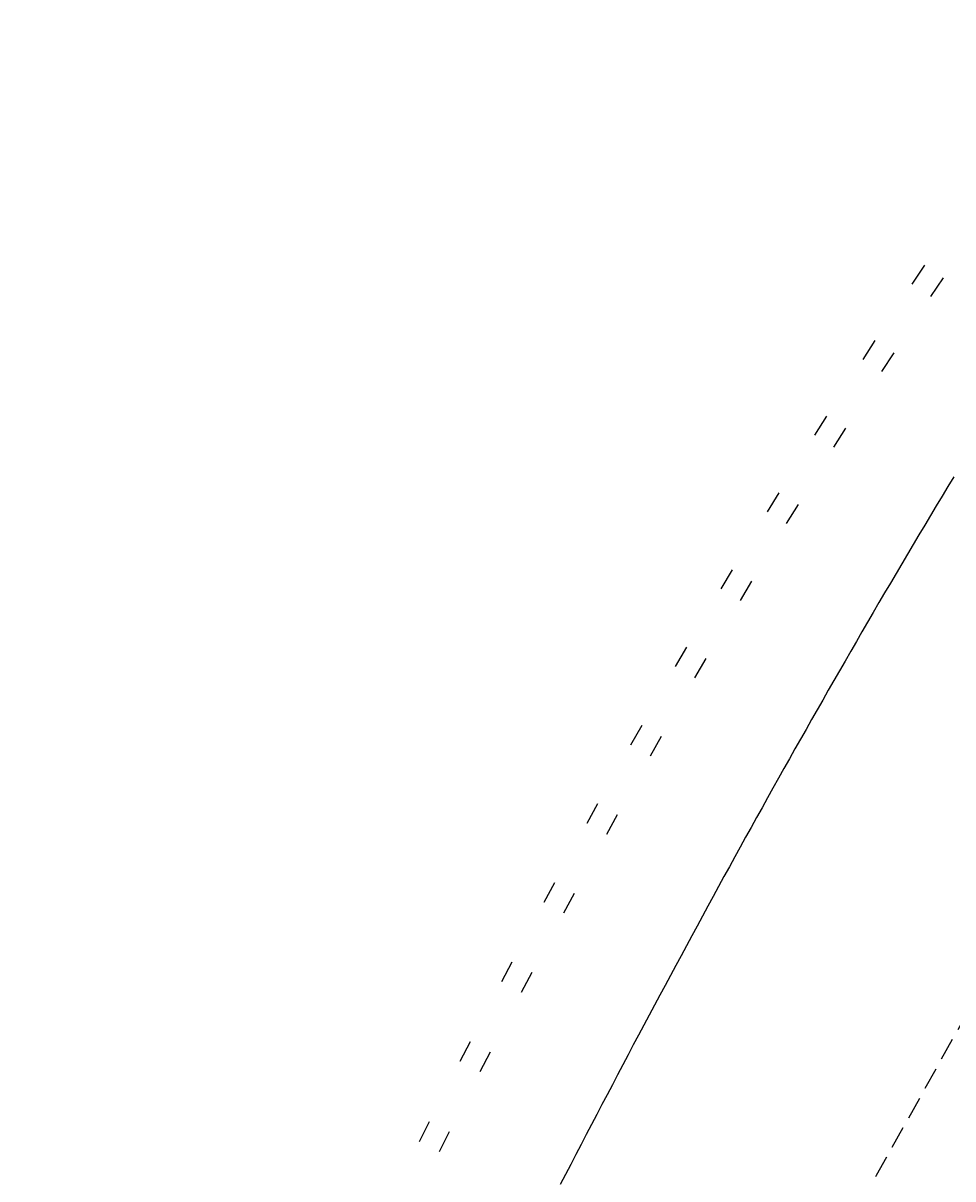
# Model space of a CAD drawing. Header units: millimetres. Extents: x 132999 to 134001, y 131000 to 132000.
# Drawn here: x 133475.85 to 133496.55, y 131307.22 to 131332.95 of the extents above; entities that cross this region are included whole.
import ezdxf

# ---------------------------------------------------------------- set-up
doc = ezdxf.new("R2010")
doc.units = ezdxf.units.MM
doc.linetypes.add('DASHED', pattern=[0.75, 0.5, -0.25])
doc.layers.get('0').update_dxf_attribs({"linetype": 'CONTINUOUS'})
for name, color, linetype in [('W0001', 6, 'DASHED'), ('W0008', 7, 'CONTINUOUS'), ('W0220', 5, 'DASHED')]:
    doc.layers.add(name, color=color, linetype=linetype)

# ---------------------------------------------------------------- blocks, each defined once
blk = doc.blocks.new('t220o')
at = {"color": 0, "linetype": 'Continuous'}
for p, q in [((-0.25, 0.25), (0.25, 0.25)), ((-0.25, -0.25), (0.25, -0.25))]:
    blk.add_line(p, q, dxfattribs=at)

msp = doc.modelspace()

# ---------------------------------------------------------------- linework, layer by layer
at = {"layer": 'W0001', "flags": 128}
msp.add_lwpolyline([(133486.573, 131126.341), (133480.848, 131171.25), (133477.778, 131195.714), (133476.429, 131207.212), (133475.845, 131216.947), (133475.866, 131228.084), (133476.516, 131238.729), (133478.279, 131252.851), (133480.301, 131263.119), (133482.852, 131272.87), (133485.385, 131280.996), (133487.956, 131293.411), (133494.852, 131307.302), (133500.59, 131317.556), (133506.968, 131327.724), (133513.962, 131336.994), (133522.166, 131346.591), (133531.398, 131356.019), (133538.925, 131364.108), (133547.841, 131373.092), (133553.563, 131380.308), (133554.737, 131382.635)], dxfattribs=at)
at = {"layer": 'W0008', "flags": 128}
msp.add_lwpolyline([(133496.569, 131322.843), (133496.44, 131322.629), (133496.31, 131322.414), (133496.181, 131322.2), (133496.052, 131321.985), (133495.924, 131321.77), (133495.796, 131321.555), (133495.668, 131321.34), (133495.54, 131321.124), (133495.412, 131320.909), (133495.285, 131320.693), (133495.158, 131320.478), (133495.031, 131320.262), (133494.905, 131320.046), (133494.778, 131319.83), (133494.652, 131319.613), (133494.526, 131319.397), (133494.401, 131319.18), (133494.275, 131318.964), (133494.15, 131318.747), (133494.025, 131318.53), (133493.901, 131318.313), (133493.776, 131318.096), (133493.652, 131317.878), (133493.528, 131317.661), (133493.404, 131317.443), (133493.281, 131317.226), (133493.157, 131317.008), (133493.034, 131316.79), (133492.911, 131316.572), (133492.789, 131316.354), (133492.666, 131316.136), (133492.544, 131315.917), (133492.422, 131315.699), (133492.3, 131315.48), (133492.179, 131315.261), (133492.057, 131315.042), (133491.936, 131314.824), (133491.815, 131314.604), (133491.694, 131314.385), (133491.573, 131314.166), (133491.453, 131313.947), (133491.333, 131313.727), (133491.213, 131313.507), (133491.093, 131313.288), (133490.973, 131313.068), (133490.854, 131312.848), (133490.735, 131312.628), (133490.615, 131312.408), (133490.497, 131312.188), (133490.378, 131311.967), (133490.259, 131311.747), (133490.141, 131311.526), (133490.023, 131311.306), (133489.905, 131311.085), (133489.787, 131310.864), (133489.669, 131310.643), (133489.552, 131310.422), (133489.434, 131310.201), (133489.317, 131309.98), (133489.2, 131309.759), (133489.083, 131309.537), (133488.967, 131309.316), (133488.85, 131309.094), (133488.734, 131308.872), (133488.618, 131308.651), (133488.502, 131308.429), (133488.386, 131308.207), (133488.27, 131307.985), (133488.154, 131307.763), (133488.039, 131307.541), (133487.924, 131307.318), (133487.808, 131307.096)], dxfattribs=at)

# ---------------------------------------------------------------- block references
at = {"layer": 'W0220'}
for p, rotation in [((133495.992, 131327.208), 56.3327953077812), ((133494.895, 131325.535), 57.08541718305032), ((133493.82, 131323.849), 57.81136008383383), ((133492.766, 131322.149), 58.51033970389703), ((133491.732, 131320.437), 59.18212319208005), ((133490.717, 131318.714), 59.82652485558122), ((133489.722, 131316.979), 60.44340190520007), ((133488.745, 131315.234), 61.03265029130171), ((133487.785, 131313.48), 61.59420042637493), ((133486.842, 131311.716), 62.12801322794306), ((133485.915, 131309.944), 62.6887981455247), ((133485.007, 131308.162), 63.31263443470709)]:
    msp.add_blockref('t220o', p, dxfattribs=dict(at, rotation=rotation))

doc.saveas('drawing.dxf')
